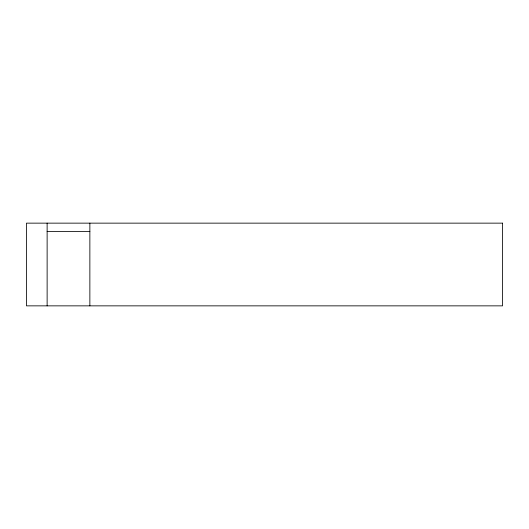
<?xml version="1.0" encoding="UTF-8"?>
<svg xmlns="http://www.w3.org/2000/svg" width="529" height="529" viewBox="0 0 529 529"><rect width="100%" height="100%" fill="white"/><g stroke="black" fill="none" stroke-linecap="round" stroke-linejoin="round"><path stroke-width="0.79" d="M47.127 231.418L89.864 231.418M89.864 223.145L89.864 305.855M47.127 223.145L47.127 305.855M502.55 223.145L26.45 223.145L26.45 305.855L502.55 305.855L502.55 223.145"/></g></svg>
